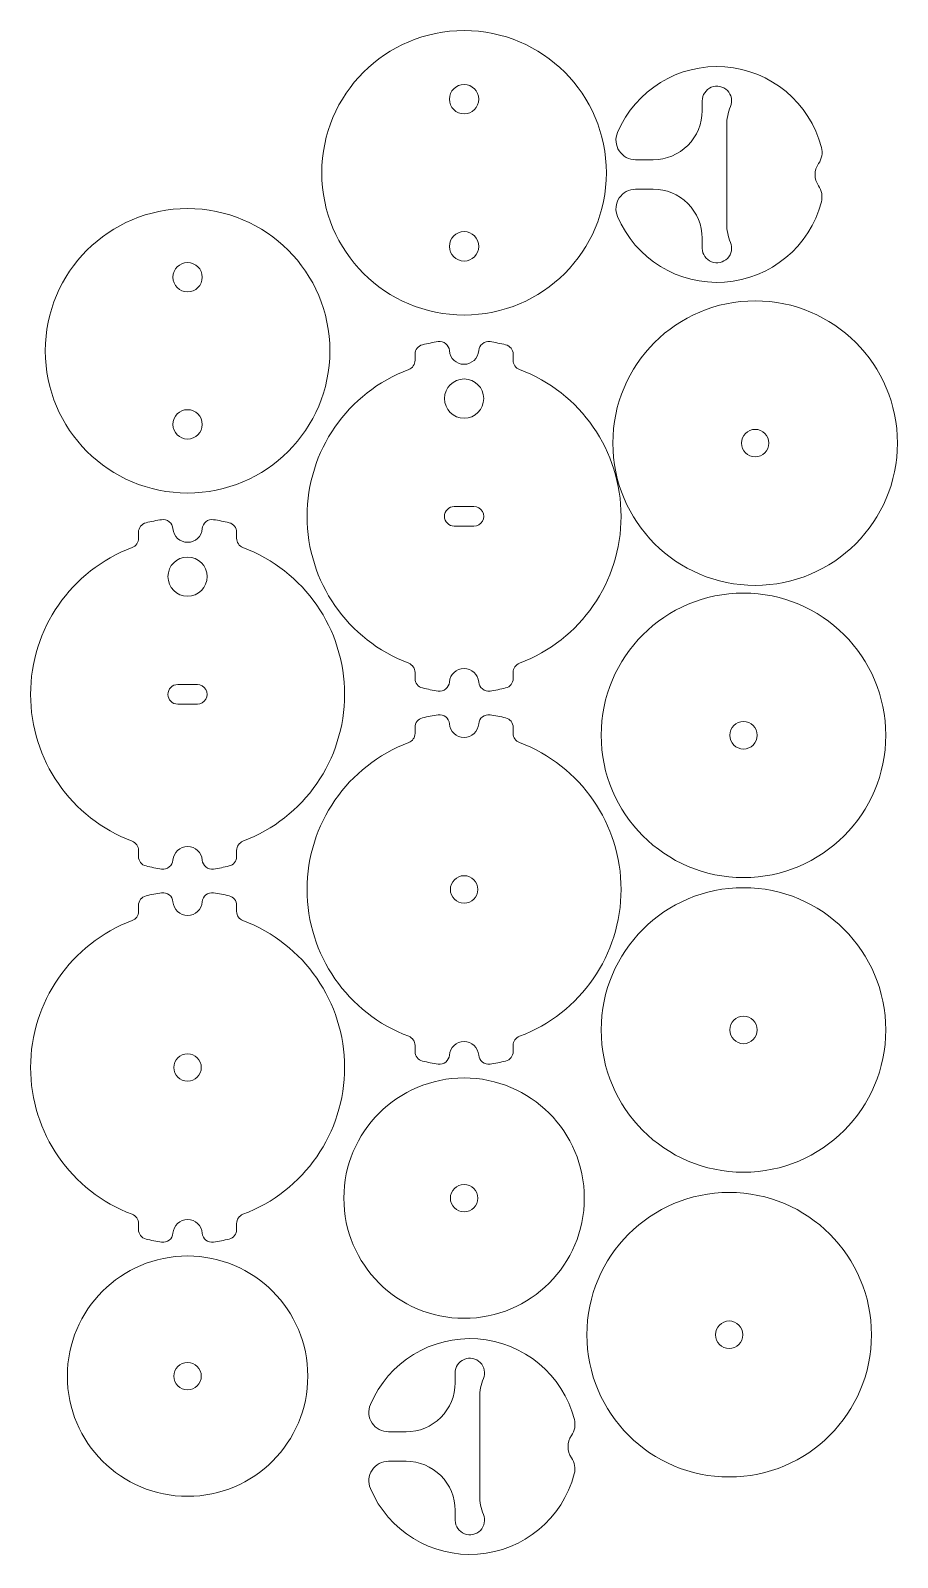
# Model space of a CAD drawing. Header units: millimetres. Extents: x -386 to 231, y -1182 to 269.
# Drawn here: x -234.3 to -146, y -271.7 to -116.1 of the extents above; entities that cross this region are included whole.
import ezdxf

# ---------------------------------------------------------------- set-up
doc = ezdxf.new("R2010")
doc.units = ezdxf.units.MM
doc.header["$MEASUREMENT"] = 0
doc.layers.add('3MM_BATTERY_TUBE_ENDCAPS', color=7, linetype='Continuous')

msp = doc.modelspace()

# ---------------------------------------------------------------- linework, layer by layer
at = {"layer": '3MM_BATTERY_TUBE_ENDCAPS', "color": 225, "lineweight": 9}
for points, knots in [([(-204.6469, -130.586), (-204.6469, -122.5779), (-198.155, -116.086), (-190.1469, -116.086), (-190.1469, -116.086), (-182.1388, -116.086), (-175.6469, -122.5778), (-175.6469, -130.586), (-175.6469, -130.586), (-175.6469, -138.5941), (-182.1387, -145.086), (-190.1468, -145.086), (-190.1468, -145.086), (-198.1549, -145.086), (-204.6468, -138.5942), (-204.6469, -130.5861)], [0, 0, 0, 0, 0.2, 0.2, 0.2, 0.2, 0.4, 0.4, 0.4, 0.4, 0.6, 0.6, 0.6, 0.6, 1, 1, 1, 1]), ([(-163.3826, -125.7587), (-163.3826, -125.0982), (-163.2517, -124.4443), (-162.9976, -123.8347), (-162.9976, -123.8347), (-162.764, -123.2743), (-162.8912, -122.6284), (-163.3198, -122.1984), (-163.3198, -122.1984), (-163.7484, -121.7685), (-164.3939, -121.6393), (-164.955, -121.8712), (-164.955, -121.8712), (-165.516, -122.1031), (-165.882, -122.6504), (-165.882, -123.2575), (-165.882, -123.2575), (-165.882, -123.2575), (-165.882, -124.2575), (-165.882, -124.2575), (-165.882, -124.2575), (-165.882, -125.5836), (-166.4088, -126.8553), (-167.3464, -127.793), (-167.3464, -127.793), (-168.2841, -128.7307), (-169.5559, -129.2575), (-170.882, -129.2575), (-170.882, -129.2575), (-170.882, -129.2575), (-172.674, -129.2575), (-172.674, -129.2575), (-172.674, -129.2575), (-173.3444, -129.2575), (-173.9701, -128.9217), (-174.3407, -128.363), (-174.3407, -128.363), (-174.7112, -127.8044), (-174.7773, -127.0973), (-174.5166, -126.4797), (-174.5166, -126.4797), (-172.6829, -122.1356), (-168.2844, -119.4434), (-163.5817, -119.7867), (-163.5817, -119.7867), (-158.8789, -120.13), (-154.9181, -123.4324), (-153.7346, -127.9968), (-153.7346, -127.9968), (-153.5886, -128.5602), (-153.6952, -129.1592), (-154.0266, -129.6377), (-154.0266, -129.6377), (-154.4999, -130.3209), (-154.5013, -131.2256), (-154.0302, -131.9103), (-154.0302, -131.9103), (-153.7003, -132.3898), (-153.5956, -132.9892), (-153.7435, -133.5521), (-153.7435, -133.5521), (-154.9398, -138.1063), (-158.9023, -141.3941), (-163.5992, -141.7295), (-163.5992, -141.7295), (-168.296, -142.0648), (-172.6854, -139.3733), (-174.5166, -135.0353), (-174.5166, -135.0353), (-174.7773, -134.4177), (-174.7112, -133.7106), (-174.3407, -133.1519), (-174.3407, -133.1519), (-173.9702, -132.5933), (-173.3444, -132.2575), (-172.674, -132.2575), (-172.674, -132.2575), (-172.674, -132.2575), (-170.882, -132.2575), (-170.882, -132.2575), (-170.882, -132.2575), (-169.5559, -132.2575), (-168.2841, -132.7843), (-167.3464, -133.7219), (-167.3464, -133.7219), (-166.4088, -134.6596), (-165.882, -135.9314), (-165.882, -137.2574), (-165.882, -137.2574), (-165.882, -137.2574), (-165.882, -138.2956), (-165.882, -138.2956), (-165.882, -138.2956), (-165.8666, -138.8978), (-165.4925, -139.4325), (-164.9319, -139.6531), (-164.9319, -139.6531), (-164.3713, -139.8738), (-163.7332, -139.7377), (-163.3115, -139.3075), (-163.3115, -139.3075), (-162.8897, -138.8773), (-162.7662, -138.2366), (-162.998, -137.6805), (-162.998, -137.6805), (-163.2518, -137.0711), (-163.3826, -136.4175), (-163.3826, -135.7575), (-163.3826, -135.7575), (-163.3826, -135.7575), (-163.3826, -125.7587), (-163.3826, -125.7587)], [0, 0, 0, 0, 0.03448276, 0.03448276, 0.03448276, 0.03448276, 0.06896552, 0.06896552, 0.06896552, 0.06896552, 0.10344828, 0.10344828, 0.10344828, 0.10344828, 0.13793103, 0.13793103, 0.13793103, 0.13793103, 0.17241379, 0.17241379, 0.17241379, 0.17241379, 0.20689655, 0.20689655, 0.20689655, 0.20689655, 0.24137931, 0.24137931, 0.24137931, 0.24137931, 0.27586207, 0.27586207, 0.27586207, 0.27586207, 0.31034483, 0.31034483, 0.31034483, 0.31034483, 0.34482759, 0.34482759, 0.34482759, 0.34482759, 0.37931034, 0.37931034, 0.37931034, 0.37931034, 0.4137931, 0.4137931, 0.4137931, 0.4137931, 0.44827586, 0.44827586, 0.44827586, 0.44827586, 0.48275862, 0.48275862, 0.48275862, 0.48275862, 0.51724138, 0.51724138, 0.51724138, 0.51724138, 0.55172414, 0.55172414, 0.55172414, 0.55172414, 0.5862069, 0.5862069, 0.5862069, 0.5862069, 0.62068966, 0.62068966, 0.62068966, 0.62068966, 0.65517241, 0.65517241, 0.65517241, 0.65517241, 0.68965517, 0.68965517, 0.68965517, 0.68965517, 0.72413793, 0.72413793, 0.72413793, 0.72413793, 0.75862069, 0.75862069, 0.75862069, 0.75862069, 0.79310345, 0.79310345, 0.79310345, 0.79310345, 0.82758621, 0.82758621, 0.82758621, 0.82758621, 0.86206897, 0.86206897, 0.86206897, 0.86206897, 0.89655172, 0.89655172, 0.89655172, 0.89655172, 0.93103448, 0.93103448, 0.93103448, 0.93103448, 1, 1, 1, 1]), ([(-191.6469, -123.086), (-191.6469, -122.2576), (-190.9753, -121.586), (-190.1469, -121.586), (-190.1469, -121.586), (-189.3185, -121.586), (-188.6469, -122.2576), (-188.6469, -123.086), (-188.6469, -123.086), (-188.6469, -123.9144), (-189.3184, -124.586), (-190.1469, -124.586), (-190.1469, -124.586), (-190.9753, -124.586), (-191.6469, -123.9144), (-191.6469, -123.086)], [0, 0, 0, 0, 0.2, 0.2, 0.2, 0.2, 0.4, 0.4, 0.4, 0.4, 0.6, 0.6, 0.6, 0.6, 1, 1, 1, 1]), ([(-232.8233, -148.7314), (-232.8233, -140.7233), (-226.3314, -134.2314), (-218.3233, -134.2314), (-218.3233, -134.2314), (-210.3152, -134.2314), (-203.8233, -140.7232), (-203.8233, -148.7314), (-203.8233, -148.7314), (-203.8233, -156.7395), (-210.3151, -163.2314), (-218.3232, -163.2314), (-218.3232, -163.2314), (-226.3313, -163.2314), (-232.8232, -156.7396), (-232.8233, -148.7315)], [0, 0, 0, 0, 0.2, 0.2, 0.2, 0.2, 0.4, 0.4, 0.4, 0.4, 0.6, 0.6, 0.6, 0.6, 1, 1, 1, 1]), ([(-191.6469, -138.086), (-191.6469, -137.2576), (-190.9753, -136.586), (-190.1469, -136.586), (-190.1469, -136.586), (-189.3185, -136.586), (-188.6469, -137.2576), (-188.6469, -138.086), (-188.6469, -138.086), (-188.6469, -138.9144), (-189.3184, -139.586), (-190.1469, -139.586), (-190.1469, -139.586), (-190.9753, -139.586), (-191.6469, -138.9144), (-191.6469, -138.086)], [0, 0, 0, 0, 0.2, 0.2, 0.2, 0.2, 0.4, 0.4, 0.4, 0.4, 0.6, 0.6, 0.6, 0.6, 1, 1, 1, 1]), ([(-219.8233, -141.2314), (-219.8233, -140.403), (-219.1517, -139.7314), (-218.3233, -139.7314), (-218.3233, -139.7314), (-217.4949, -139.7314), (-216.8233, -140.403), (-216.8233, -141.2314), (-216.8233, -141.2314), (-216.8233, -142.0598), (-217.4948, -142.7314), (-218.3233, -142.7314), (-218.3233, -142.7314), (-219.1517, -142.7314), (-219.8233, -142.0598), (-219.8233, -141.2314)], [0, 0, 0, 0, 0.2, 0.2, 0.2, 0.2, 0.4, 0.4, 0.4, 0.4, 0.6, 0.6, 0.6, 0.6, 1, 1, 1, 1]), ([(-174.9895, -158.1377), (-174.9895, -150.1296), (-168.4976, -143.6377), (-160.4895, -143.6377), (-160.4895, -143.6377), (-152.4815, -143.6377), (-145.9896, -150.1295), (-145.9896, -158.1376), (-145.9896, -158.1376), (-145.9896, -166.1458), (-152.4814, -172.6376), (-160.4894, -172.6377), (-160.4894, -172.6377), (-168.4975, -172.6377), (-174.9894, -166.1459), (-174.9895, -158.1378)], [0, 0, 0, 0, 0.2, 0.2, 0.2, 0.2, 0.4, 0.4, 0.4, 0.4, 0.6, 0.6, 0.6, 0.6, 1, 1, 1, 1]), ([(-195.794, -150.6347), (-202.0237, -152.9847), (-206.1469, -158.9469), (-206.1469, -165.6051), (-206.1469, -165.6051), (-206.1469, -172.2632), (-202.0236, -178.2254), (-195.794, -180.5754), (-195.794, -180.5754), (-195.4046, -180.7222), (-195.1469, -181.0949), (-195.1469, -181.511), (-195.1469, -181.511), (-195.1469, -181.511), (-195.1469, -182.1277), (-195.1469, -182.1277), (-195.1469, -182.1277), (-195.1469, -182.5894), (-194.8309, -182.991), (-194.3822, -183.0997), (-194.3822, -183.0997), (-193.8554, -183.2272), (-193.323, -183.3309), (-192.7868, -183.4104), (-192.7868, -183.4104), (-192.5118, -183.4512), (-192.2323, -183.3756), (-192.0153, -183.2019), (-192.0153, -183.2019), (-191.7982, -183.0282), (-191.6633, -182.772), (-191.6429, -182.4947), (-191.6429, -182.4947), (-191.5851, -181.7112), (-190.9326, -181.105), (-190.1469, -181.105), (-190.1469, -181.105), (-189.3613, -181.105), (-188.7088, -181.7112), (-188.651, -182.4947), (-188.651, -182.4947), (-188.6305, -182.772), (-188.4956, -183.0282), (-188.2786, -183.2019), (-188.2786, -183.2019), (-188.0616, -183.3756), (-187.782, -183.4512), (-187.507, -183.4104), (-187.507, -183.4104), (-186.9708, -183.3309), (-186.4385, -183.2272), (-185.9116, -183.0997), (-185.9116, -183.0997), (-185.4629, -182.991), (-185.1469, -182.5894), (-185.1469, -182.1277), (-185.1469, -182.1277), (-185.1469, -182.1277), (-185.1469, -181.511), (-185.1469, -181.511), (-185.1469, -181.511), (-185.1469, -181.0949), (-184.8892, -180.7222), (-184.4999, -180.5754), (-184.4999, -180.5754), (-178.2702, -178.2254), (-174.1469, -172.2632), (-174.1469, -165.605), (-174.1469, -165.605), (-174.1469, -158.9469), (-178.2702, -152.9846), (-184.4999, -150.6347), (-184.4999, -150.6347), (-184.8892, -150.4878), (-185.1469, -150.1152), (-185.1469, -149.6991), (-185.1469, -149.6991), (-185.1469, -149.6991), (-185.1469, -149.0823), (-185.1469, -149.0823), (-185.1469, -149.0823), (-185.1469, -148.6207), (-185.4629, -148.219), (-185.9116, -148.1104), (-185.9116, -148.1104), (-186.4385, -147.9828), (-186.9708, -147.8792), (-187.507, -147.7997), (-187.507, -147.7997), (-187.782, -147.7589), (-188.0616, -147.8344), (-188.2786, -148.0081), (-188.2786, -148.0081), (-188.4956, -148.1819), (-188.6305, -148.4381), (-188.651, -148.7153), (-188.651, -148.7153), (-188.7088, -149.4988), (-189.3613, -150.105), (-190.1469, -150.105), (-190.1469, -150.105), (-190.9326, -150.105), (-191.5851, -149.4988), (-191.6429, -148.7153), (-191.6429, -148.7153), (-191.6633, -148.4381), (-191.7982, -148.1819), (-192.0153, -148.0081), (-192.0153, -148.0081), (-192.2323, -147.8344), (-192.5118, -147.7589), (-192.7868, -147.7997), (-192.7868, -147.7997), (-193.323, -147.8792), (-193.8554, -147.9828), (-194.3822, -148.1104), (-194.3822, -148.1104), (-194.8309, -148.219), (-195.1469, -148.6207), (-195.1469, -149.0823), (-195.1469, -149.0823), (-195.1469, -149.0823), (-195.1469, -149.699), (-195.1469, -149.699), (-195.1469, -149.699), (-195.1469, -150.1152), (-195.4046, -150.4878), (-195.794, -150.6347)], [0, 0, 0, 0, 0.03030303, 0.03030303, 0.03030303, 0.03030303, 0.06060606, 0.06060606, 0.06060606, 0.06060606, 0.09090909, 0.09090909, 0.09090909, 0.09090909, 0.12121212, 0.12121212, 0.12121212, 0.12121212, 0.15151515, 0.15151515, 0.15151515, 0.15151515, 0.18181818, 0.18181818, 0.18181818, 0.18181818, 0.21212121, 0.21212121, 0.21212121, 0.21212121, 0.24242424, 0.24242424, 0.24242424, 0.24242424, 0.27272727, 0.27272727, 0.27272727, 0.27272727, 0.3030303, 0.3030303, 0.3030303, 0.3030303, 0.33333333, 0.33333333, 0.33333333, 0.33333333, 0.36363636, 0.36363636, 0.36363636, 0.36363636, 0.39393939, 0.39393939, 0.39393939, 0.39393939, 0.42424242, 0.42424242, 0.42424242, 0.42424242, 0.45454545, 0.45454545, 0.45454545, 0.45454545, 0.48484848, 0.48484848, 0.48484848, 0.48484848, 0.51515152, 0.51515152, 0.51515152, 0.51515152, 0.54545455, 0.54545455, 0.54545455, 0.54545455, 0.57575758, 0.57575758, 0.57575758, 0.57575758, 0.60606061, 0.60606061, 0.60606061, 0.60606061, 0.63636364, 0.63636364, 0.63636364, 0.63636364, 0.66666667, 0.66666667, 0.66666667, 0.66666667, 0.6969697, 0.6969697, 0.6969697, 0.6969697, 0.72727273, 0.72727273, 0.72727273, 0.72727273, 0.75757576, 0.75757576, 0.75757576, 0.75757576, 0.78787879, 0.78787879, 0.78787879, 0.78787879, 0.81818182, 0.81818182, 0.81818182, 0.81818182, 0.84848485, 0.84848485, 0.84848485, 0.84848485, 0.87878788, 0.87878788, 0.87878788, 0.87878788, 0.90909091, 0.90909091, 0.90909091, 0.90909091, 0.93939394, 0.93939394, 0.93939394, 0.93939394, 1, 1, 1, 1]), ([(-192.1469, -153.605), (-192.1469, -152.5005), (-191.2515, -151.605), (-190.1469, -151.605), (-190.1469, -151.605), (-189.0424, -151.605), (-188.1469, -152.5004), (-188.1469, -153.605), (-188.1469, -153.605), (-188.1469, -154.7096), (-189.0423, -155.605), (-190.1469, -155.605), (-190.1469, -155.605), (-191.2515, -155.605), (-192.1469, -154.7096), (-192.1469, -153.605)], [0, 0, 0, 0, 0.2, 0.2, 0.2, 0.2, 0.4, 0.4, 0.4, 0.4, 0.6, 0.6, 0.6, 0.6, 1, 1, 1, 1]), ([(-219.8233, -156.2314), (-219.8233, -155.403), (-219.1517, -154.7314), (-218.3233, -154.7314), (-218.3233, -154.7314), (-217.4949, -154.7314), (-216.8233, -155.403), (-216.8233, -156.2314), (-216.8233, -156.2314), (-216.8233, -157.0598), (-217.4948, -157.7314), (-218.3233, -157.7314), (-218.3233, -157.7314), (-219.1517, -157.7314), (-219.8233, -157.0598), (-219.8233, -156.2314)], [0, 0, 0, 0, 0.2, 0.2, 0.2, 0.2, 0.4, 0.4, 0.4, 0.4, 0.6, 0.6, 0.6, 0.6, 1, 1, 1, 1]), ([(-161.8895, -158.1377), (-161.8895, -157.3645), (-161.2627, -156.7377), (-160.4895, -156.7377), (-160.4895, -156.7377), (-159.7163, -156.7377), (-159.0895, -157.3645), (-159.0895, -158.1377), (-159.0895, -158.1377), (-159.0895, -158.9109), (-159.7163, -159.5377), (-160.4895, -159.5377), (-160.4895, -159.5377), (-161.2627, -159.5377), (-161.8895, -158.9109), (-161.8895, -158.1377)], [0, 0, 0, 0, 0.2, 0.2, 0.2, 0.2, 0.4, 0.4, 0.4, 0.4, 0.6, 0.6, 0.6, 0.6, 1, 1, 1, 1]), ([(-189.1469, -166.605), (-188.7897, -166.605), (-188.4595, -166.4144), (-188.2809, -166.105), (-188.2809, -166.105), (-188.1023, -165.7956), (-188.1023, -165.4144), (-188.2809, -165.105), (-188.2809, -165.105), (-188.4595, -164.7956), (-188.7897, -164.605), (-189.1469, -164.605), (-189.1469, -164.605), (-189.1469, -164.605), (-191.1469, -164.605), (-191.1469, -164.605), (-191.1469, -164.605), (-191.6992, -164.605), (-192.1469, -165.0527), (-192.1469, -165.605), (-192.1469, -165.605), (-192.1469, -166.1573), (-191.6992, -166.605), (-191.1469, -166.605), (-191.1469, -166.605), (-191.1469, -166.605), (-189.1469, -166.605), (-189.1469, -166.605)], [0, 0, 0, 0, 0.125, 0.125, 0.125, 0.125, 0.25, 0.25, 0.25, 0.25, 0.375, 0.375, 0.375, 0.375, 0.5, 0.5, 0.5, 0.5, 0.625, 0.625, 0.625, 0.625, 0.75, 0.75, 0.75, 0.75, 1, 1, 1, 1]), ([(-223.9704, -168.7801), (-230.2001, -171.1301), (-234.3233, -177.0923), (-234.3233, -183.7505), (-234.3233, -183.7505), (-234.3233, -190.4086), (-230.2, -196.3708), (-223.9704, -198.7208), (-223.9704, -198.7208), (-223.581, -198.8676), (-223.3233, -199.2403), (-223.3233, -199.6564), (-223.3233, -199.6564), (-223.3233, -199.6564), (-223.3233, -200.2731), (-223.3233, -200.2731), (-223.3233, -200.2731), (-223.3233, -200.7348), (-223.0073, -201.1364), (-222.5586, -201.2451), (-222.5586, -201.2451), (-222.0318, -201.3726), (-221.4994, -201.4763), (-220.9632, -201.5558), (-220.9632, -201.5558), (-220.6882, -201.5966), (-220.4087, -201.521), (-220.1917, -201.3473), (-220.1917, -201.3473), (-219.9746, -201.1736), (-219.8397, -200.9174), (-219.8193, -200.6401), (-219.8193, -200.6401), (-219.7615, -199.8566), (-219.109, -199.2504), (-218.3233, -199.2504), (-218.3233, -199.2504), (-217.5377, -199.2504), (-216.8852, -199.8566), (-216.8274, -200.6401), (-216.8274, -200.6401), (-216.8069, -200.9174), (-216.672, -201.1736), (-216.455, -201.3473), (-216.455, -201.3473), (-216.238, -201.521), (-215.9584, -201.5966), (-215.6834, -201.5558), (-215.6834, -201.5558), (-215.1472, -201.4763), (-214.6149, -201.3726), (-214.088, -201.2451), (-214.088, -201.2451), (-213.6393, -201.1364), (-213.3233, -200.7348), (-213.3233, -200.2731), (-213.3233, -200.2731), (-213.3233, -200.2731), (-213.3233, -199.6564), (-213.3233, -199.6564), (-213.3233, -199.6564), (-213.3233, -199.2403), (-213.0656, -198.8676), (-212.6763, -198.7208), (-212.6763, -198.7208), (-206.4466, -196.3708), (-202.3233, -190.4086), (-202.3233, -183.7504), (-202.3233, -183.7504), (-202.3233, -177.0923), (-206.4466, -171.13), (-212.6763, -168.7801), (-212.6763, -168.7801), (-213.0656, -168.6332), (-213.3233, -168.2606), (-213.3233, -167.8445), (-213.3233, -167.8445), (-213.3233, -167.8445), (-213.3233, -167.2277), (-213.3233, -167.2277), (-213.3233, -167.2277), (-213.3233, -166.7661), (-213.6393, -166.3644), (-214.088, -166.2558), (-214.088, -166.2558), (-214.6149, -166.1282), (-215.1472, -166.0246), (-215.6834, -165.9451), (-215.6834, -165.9451), (-215.9584, -165.9043), (-216.238, -165.9798), (-216.455, -166.1535), (-216.455, -166.1535), (-216.672, -166.3273), (-216.8069, -166.5835), (-216.8274, -166.8607), (-216.8274, -166.8607), (-216.8852, -167.6442), (-217.5377, -168.2504), (-218.3233, -168.2504), (-218.3233, -168.2504), (-219.109, -168.2504), (-219.7615, -167.6442), (-219.8193, -166.8607), (-219.8193, -166.8607), (-219.8397, -166.5835), (-219.9746, -166.3273), (-220.1917, -166.1535), (-220.1917, -166.1535), (-220.4087, -165.9798), (-220.6882, -165.9043), (-220.9632, -165.9451), (-220.9632, -165.9451), (-221.4994, -166.0246), (-222.0318, -166.1282), (-222.5586, -166.2558), (-222.5586, -166.2558), (-223.0073, -166.3644), (-223.3233, -166.7661), (-223.3233, -167.2277), (-223.3233, -167.2277), (-223.3233, -167.2277), (-223.3233, -167.8444), (-223.3233, -167.8444), (-223.3233, -167.8444), (-223.3233, -168.2606), (-223.581, -168.6332), (-223.9704, -168.7801)], [0, 0, 0, 0, 0.03030303, 0.03030303, 0.03030303, 0.03030303, 0.06060606, 0.06060606, 0.06060606, 0.06060606, 0.09090909, 0.09090909, 0.09090909, 0.09090909, 0.12121212, 0.12121212, 0.12121212, 0.12121212, 0.15151515, 0.15151515, 0.15151515, 0.15151515, 0.18181818, 0.18181818, 0.18181818, 0.18181818, 0.21212121, 0.21212121, 0.21212121, 0.21212121, 0.24242424, 0.24242424, 0.24242424, 0.24242424, 0.27272727, 0.27272727, 0.27272727, 0.27272727, 0.3030303, 0.3030303, 0.3030303, 0.3030303, 0.33333333, 0.33333333, 0.33333333, 0.33333333, 0.36363636, 0.36363636, 0.36363636, 0.36363636, 0.39393939, 0.39393939, 0.39393939, 0.39393939, 0.42424242, 0.42424242, 0.42424242, 0.42424242, 0.45454545, 0.45454545, 0.45454545, 0.45454545, 0.48484848, 0.48484848, 0.48484848, 0.48484848, 0.51515152, 0.51515152, 0.51515152, 0.51515152, 0.54545455, 0.54545455, 0.54545455, 0.54545455, 0.57575758, 0.57575758, 0.57575758, 0.57575758, 0.60606061, 0.60606061, 0.60606061, 0.60606061, 0.63636364, 0.63636364, 0.63636364, 0.63636364, 0.66666667, 0.66666667, 0.66666667, 0.66666667, 0.6969697, 0.6969697, 0.6969697, 0.6969697, 0.72727273, 0.72727273, 0.72727273, 0.72727273, 0.75757576, 0.75757576, 0.75757576, 0.75757576, 0.78787879, 0.78787879, 0.78787879, 0.78787879, 0.81818182, 0.81818182, 0.81818182, 0.81818182, 0.84848485, 0.84848485, 0.84848485, 0.84848485, 0.87878788, 0.87878788, 0.87878788, 0.87878788, 0.90909091, 0.90909091, 0.90909091, 0.90909091, 0.93939394, 0.93939394, 0.93939394, 0.93939394, 1, 1, 1, 1]), ([(-220.3233, -171.7504), (-220.3233, -170.6459), (-219.4279, -169.7504), (-218.3233, -169.7504), (-218.3233, -169.7504), (-217.2188, -169.7504), (-216.3233, -170.6458), (-216.3233, -171.7504), (-216.3233, -171.7504), (-216.3233, -172.855), (-217.2187, -173.7504), (-218.3233, -173.7504), (-218.3233, -173.7504), (-219.4279, -173.7504), (-220.3233, -172.855), (-220.3233, -171.7504)], [0, 0, 0, 0, 0.2, 0.2, 0.2, 0.2, 0.4, 0.4, 0.4, 0.4, 0.6, 0.6, 0.6, 0.6, 1, 1, 1, 1]), ([(-176.1784, -187.9247), (-176.1784, -179.9166), (-169.6865, -173.4247), (-161.6784, -173.4247), (-161.6784, -173.4247), (-153.6704, -173.4247), (-147.1785, -179.9165), (-147.1785, -187.9246), (-147.1785, -187.9246), (-147.1785, -195.9328), (-153.6703, -202.4246), (-161.6783, -202.4247), (-161.6783, -202.4247), (-169.6864, -202.4247), (-176.1783, -195.9329), (-176.1784, -187.9248)], [0, 0, 0, 0, 0.2, 0.2, 0.2, 0.2, 0.4, 0.4, 0.4, 0.4, 0.6, 0.6, 0.6, 0.6, 1, 1, 1, 1]), ([(-217.3233, -184.7504), (-216.9661, -184.7504), (-216.6359, -184.5598), (-216.4573, -184.2504), (-216.4573, -184.2504), (-216.2787, -183.941), (-216.2787, -183.5598), (-216.4573, -183.2504), (-216.4573, -183.2504), (-216.6359, -182.941), (-216.9661, -182.7504), (-217.3233, -182.7504), (-217.3233, -182.7504), (-217.3233, -182.7504), (-219.3233, -182.7504), (-219.3233, -182.7504), (-219.3233, -182.7504), (-219.8756, -182.7504), (-220.3233, -183.1981), (-220.3233, -183.7504), (-220.3233, -183.7504), (-220.3233, -184.3027), (-219.8756, -184.7504), (-219.3233, -184.7504), (-219.3233, -184.7504), (-219.3233, -184.7504), (-217.3233, -184.7504), (-217.3233, -184.7504)], [0, 0, 0, 0, 0.125, 0.125, 0.125, 0.125, 0.25, 0.25, 0.25, 0.25, 0.375, 0.375, 0.375, 0.375, 0.5, 0.5, 0.5, 0.5, 0.625, 0.625, 0.625, 0.625, 0.75, 0.75, 0.75, 0.75, 1, 1, 1, 1]), ([(-195.7938, -188.6663), (-202.0236, -191.0163), (-206.1468, -196.9785), (-206.1468, -203.6366), (-206.1468, -203.6366), (-206.1468, -210.2948), (-202.0235, -216.257), (-195.7938, -218.6069), (-195.7938, -218.6069), (-195.4045, -218.7538), (-195.1468, -219.1264), (-195.1468, -219.5426), (-195.1468, -219.5426), (-195.1468, -219.5426), (-195.1468, -220.1593), (-195.1468, -220.1593), (-195.1468, -220.1593), (-195.1468, -220.621), (-194.8308, -221.0226), (-194.3821, -221.1312), (-194.3821, -221.1312), (-193.8552, -221.2588), (-193.3229, -221.3625), (-192.7867, -221.442), (-192.7867, -221.442), (-192.5117, -221.4827), (-192.2321, -221.4072), (-192.0151, -221.2335), (-192.0151, -221.2335), (-191.7981, -221.0598), (-191.6632, -220.8035), (-191.6427, -220.5263), (-191.6427, -220.5263), (-191.585, -219.7428), (-190.9324, -219.1366), (-190.1468, -219.1366), (-190.1468, -219.1366), (-189.3611, -219.1366), (-188.7086, -219.7428), (-188.6508, -220.5263), (-188.6508, -220.5263), (-188.6304, -220.8035), (-188.4955, -221.0598), (-188.2785, -221.2335), (-188.2785, -221.2335), (-188.0614, -221.4072), (-187.7819, -221.4827), (-187.5069, -221.442), (-187.5069, -221.442), (-186.9708, -221.3625), (-186.4384, -221.2588), (-185.9116, -221.1312), (-185.9116, -221.1312), (-185.4629, -221.0226), (-185.1469, -220.621), (-185.1469, -220.1593), (-185.1469, -220.1593), (-185.1469, -220.1593), (-185.1469, -219.5426), (-185.1469, -219.5426), (-185.1469, -219.5426), (-185.1469, -219.1264), (-184.8892, -218.7538), (-184.4998, -218.6069), (-184.4998, -218.6069), (-178.2702, -216.257), (-174.1469, -210.2947), (-174.1469, -203.6366), (-174.1469, -203.6366), (-174.1469, -196.9785), (-178.2702, -191.0162), (-184.4998, -188.6663), (-184.4998, -188.6663), (-184.8892, -188.5194), (-185.1469, -188.1468), (-185.1469, -187.7306), (-185.1469, -187.7306), (-185.1469, -187.7306), (-185.1469, -187.1139), (-185.1469, -187.1139), (-185.1469, -187.1139), (-185.1469, -186.6522), (-185.4629, -186.2506), (-185.9116, -186.142), (-185.9116, -186.142), (-186.4384, -186.0144), (-186.9708, -185.9107), (-187.5069, -185.8312), (-187.5069, -185.8312), (-187.7819, -185.7905), (-188.0614, -185.866), (-188.2785, -186.0397), (-188.2785, -186.0397), (-188.4955, -186.2134), (-188.6304, -186.4697), (-188.6508, -186.7469), (-188.6508, -186.7469), (-188.7086, -187.5304), (-189.3611, -188.1366), (-190.1468, -188.1366), (-190.1468, -188.1366), (-190.9324, -188.1366), (-191.585, -187.5304), (-191.6427, -186.7469), (-191.6427, -186.7469), (-191.6632, -186.4697), (-191.7981, -186.2134), (-192.0151, -186.0397), (-192.0151, -186.0397), (-192.2321, -185.866), (-192.5117, -185.7905), (-192.7867, -185.8312), (-192.7867, -185.8312), (-193.3229, -185.9107), (-193.8552, -186.0144), (-194.3821, -186.142), (-194.3821, -186.142), (-194.8308, -186.2506), (-195.1468, -186.6522), (-195.1468, -187.1139), (-195.1468, -187.1139), (-195.1468, -187.1139), (-195.1468, -187.7306), (-195.1468, -187.7306), (-195.1468, -187.7306), (-195.1468, -188.1468), (-195.4045, -188.5194), (-195.7938, -188.6663)], [0, 0, 0, 0, 0.03030303, 0.03030303, 0.03030303, 0.03030303, 0.06060606, 0.06060606, 0.06060606, 0.06060606, 0.09090909, 0.09090909, 0.09090909, 0.09090909, 0.12121212, 0.12121212, 0.12121212, 0.12121212, 0.15151515, 0.15151515, 0.15151515, 0.15151515, 0.18181818, 0.18181818, 0.18181818, 0.18181818, 0.21212121, 0.21212121, 0.21212121, 0.21212121, 0.24242424, 0.24242424, 0.24242424, 0.24242424, 0.27272727, 0.27272727, 0.27272727, 0.27272727, 0.3030303, 0.3030303, 0.3030303, 0.3030303, 0.33333333, 0.33333333, 0.33333333, 0.33333333, 0.36363636, 0.36363636, 0.36363636, 0.36363636, 0.39393939, 0.39393939, 0.39393939, 0.39393939, 0.42424242, 0.42424242, 0.42424242, 0.42424242, 0.45454545, 0.45454545, 0.45454545, 0.45454545, 0.48484848, 0.48484848, 0.48484848, 0.48484848, 0.51515152, 0.51515152, 0.51515152, 0.51515152, 0.54545455, 0.54545455, 0.54545455, 0.54545455, 0.57575758, 0.57575758, 0.57575758, 0.57575758, 0.60606061, 0.60606061, 0.60606061, 0.60606061, 0.63636364, 0.63636364, 0.63636364, 0.63636364, 0.66666667, 0.66666667, 0.66666667, 0.66666667, 0.6969697, 0.6969697, 0.6969697, 0.6969697, 0.72727273, 0.72727273, 0.72727273, 0.72727273, 0.75757576, 0.75757576, 0.75757576, 0.75757576, 0.78787879, 0.78787879, 0.78787879, 0.78787879, 0.81818182, 0.81818182, 0.81818182, 0.81818182, 0.84848485, 0.84848485, 0.84848485, 0.84848485, 0.87878788, 0.87878788, 0.87878788, 0.87878788, 0.90909091, 0.90909091, 0.90909091, 0.90909091, 0.93939394, 0.93939394, 0.93939394, 0.93939394, 1, 1, 1, 1]), ([(-163.0784, -187.9247), (-163.0784, -187.1515), (-162.4516, -186.5247), (-161.6784, -186.5247), (-161.6784, -186.5247), (-160.9052, -186.5247), (-160.2784, -187.1515), (-160.2784, -187.9247), (-160.2784, -187.9247), (-160.2784, -188.6979), (-160.9052, -189.3247), (-161.6784, -189.3247), (-161.6784, -189.3247), (-162.4516, -189.3247), (-163.0784, -188.6979), (-163.0784, -187.9247)], [0, 0, 0, 0, 0.2, 0.2, 0.2, 0.2, 0.4, 0.4, 0.4, 0.4, 0.6, 0.6, 0.6, 0.6, 1, 1, 1, 1]), ([(-191.5468, -203.6366), (-191.5468, -202.8634), (-190.92, -202.2366), (-190.1468, -202.2366), (-190.1468, -202.2366), (-189.3736, -202.2366), (-188.7468, -202.8634), (-188.7468, -203.6366), (-188.7468, -203.6366), (-188.7468, -204.4098), (-189.3736, -205.0366), (-190.1468, -205.0366), (-190.1468, -205.0366), (-190.92, -205.0366), (-191.5468, -204.4098), (-191.5468, -203.6366)], [0, 0, 0, 0, 0.2, 0.2, 0.2, 0.2, 0.4, 0.4, 0.4, 0.4, 0.6, 0.6, 0.6, 0.6, 1, 1, 1, 1]), ([(-176.1784, -217.9568), (-176.1784, -209.9487), (-169.6865, -203.4568), (-161.6784, -203.4568), (-161.6784, -203.4568), (-153.6704, -203.4568), (-147.1785, -209.9486), (-147.1785, -217.9567), (-147.1785, -217.9567), (-147.1785, -225.9649), (-153.6703, -232.4567), (-161.6783, -232.4568), (-161.6783, -232.4568), (-169.6864, -232.4568), (-176.1783, -225.965), (-176.1784, -217.9569)], [0, 0, 0, 0, 0.2, 0.2, 0.2, 0.2, 0.4, 0.4, 0.4, 0.4, 0.6, 0.6, 0.6, 0.6, 1, 1, 1, 1]), ([(-223.9702, -206.8117), (-230.2, -209.1617), (-234.3232, -215.1239), (-234.3232, -221.782), (-234.3232, -221.782), (-234.3232, -228.4403), (-230.1999, -234.4024), (-223.9702, -236.7523), (-223.9702, -236.7523), (-223.5809, -236.8993), (-223.3232, -237.2718), (-223.3232, -237.688), (-223.3232, -237.688), (-223.3232, -237.688), (-223.3232, -238.3047), (-223.3232, -238.3047), (-223.3232, -238.3047), (-223.3232, -238.7664), (-223.0072, -239.1681), (-222.5585, -239.2766), (-222.5585, -239.2766), (-222.0316, -239.4042), (-221.4993, -239.508), (-220.9631, -239.5874), (-220.9631, -239.5874), (-220.6881, -239.6281), (-220.4085, -239.5526), (-220.1915, -239.3789), (-220.1915, -239.3789), (-219.9745, -239.2052), (-219.8396, -238.9489), (-219.8191, -238.6717), (-219.8191, -238.6717), (-219.7614, -237.8882), (-219.1088, -237.282), (-218.3232, -237.282), (-218.3232, -237.282), (-217.5375, -237.282), (-216.885, -237.8882), (-216.8272, -238.6717), (-216.8272, -238.6717), (-216.8068, -238.9489), (-216.6719, -239.2052), (-216.4549, -239.3789), (-216.4549, -239.3789), (-216.2378, -239.5526), (-215.9583, -239.6281), (-215.6833, -239.5874), (-215.6833, -239.5874), (-215.1472, -239.508), (-214.6148, -239.4042), (-214.088, -239.2766), (-214.088, -239.2766), (-213.6393, -239.1681), (-213.3233, -238.7664), (-213.3233, -238.3047), (-213.3233, -238.3047), (-213.3233, -238.3047), (-213.3233, -237.688), (-213.3233, -237.688), (-213.3233, -237.688), (-213.3233, -237.2718), (-213.0656, -236.8993), (-212.6762, -236.7523), (-212.6762, -236.7523), (-206.4466, -234.4024), (-202.3233, -228.4401), (-202.3233, -221.782), (-202.3233, -221.782), (-202.3233, -215.1239), (-206.4466, -209.1616), (-212.6762, -206.8117), (-212.6762, -206.8117), (-213.0656, -206.6648), (-213.3233, -206.2922), (-213.3233, -205.876), (-213.3233, -205.876), (-213.3233, -205.876), (-213.3233, -205.2593), (-213.3233, -205.2593), (-213.3233, -205.2593), (-213.3233, -204.7976), (-213.6393, -204.396), (-214.088, -204.2874), (-214.088, -204.2874), (-214.6148, -204.1598), (-215.1472, -204.0561), (-215.6833, -203.9766), (-215.6833, -203.9766), (-215.9583, -203.9359), (-216.2378, -204.0114), (-216.4549, -204.1851), (-216.4549, -204.1851), (-216.6719, -204.3588), (-216.8068, -204.6151), (-216.8272, -204.8923), (-216.8272, -204.8923), (-216.885, -205.6758), (-217.5375, -206.282), (-218.3232, -206.282), (-218.3232, -206.282), (-219.1088, -206.282), (-219.7614, -205.6758), (-219.8191, -204.8923), (-219.8191, -204.8923), (-219.8396, -204.6151), (-219.9745, -204.3588), (-220.1915, -204.1851), (-220.1915, -204.1851), (-220.4085, -204.0114), (-220.6881, -203.9359), (-220.9631, -203.9766), (-220.9631, -203.9766), (-221.4993, -204.0561), (-222.0316, -204.1598), (-222.5585, -204.2874), (-222.5585, -204.2874), (-223.0072, -204.396), (-223.3232, -204.7976), (-223.3232, -205.2593), (-223.3232, -205.2593), (-223.3232, -205.2593), (-223.3232, -205.876), (-223.3232, -205.876), (-223.3232, -205.876), (-223.3232, -206.2922), (-223.5809, -206.6648), (-223.9702, -206.8117)], [0, 0, 0, 0, 0.03030303, 0.03030303, 0.03030303, 0.03030303, 0.06060606, 0.06060606, 0.06060606, 0.06060606, 0.09090909, 0.09090909, 0.09090909, 0.09090909, 0.12121212, 0.12121212, 0.12121212, 0.12121212, 0.15151515, 0.15151515, 0.15151515, 0.15151515, 0.18181818, 0.18181818, 0.18181818, 0.18181818, 0.21212121, 0.21212121, 0.21212121, 0.21212121, 0.24242424, 0.24242424, 0.24242424, 0.24242424, 0.27272727, 0.27272727, 0.27272727, 0.27272727, 0.3030303, 0.3030303, 0.3030303, 0.3030303, 0.33333333, 0.33333333, 0.33333333, 0.33333333, 0.36363636, 0.36363636, 0.36363636, 0.36363636, 0.39393939, 0.39393939, 0.39393939, 0.39393939, 0.42424242, 0.42424242, 0.42424242, 0.42424242, 0.45454545, 0.45454545, 0.45454545, 0.45454545, 0.48484848, 0.48484848, 0.48484848, 0.48484848, 0.51515152, 0.51515152, 0.51515152, 0.51515152, 0.54545455, 0.54545455, 0.54545455, 0.54545455, 0.57575758, 0.57575758, 0.57575758, 0.57575758, 0.60606061, 0.60606061, 0.60606061, 0.60606061, 0.63636364, 0.63636364, 0.63636364, 0.63636364, 0.66666667, 0.66666667, 0.66666667, 0.66666667, 0.6969697, 0.6969697, 0.6969697, 0.6969697, 0.72727273, 0.72727273, 0.72727273, 0.72727273, 0.75757576, 0.75757576, 0.75757576, 0.75757576, 0.78787879, 0.78787879, 0.78787879, 0.78787879, 0.81818182, 0.81818182, 0.81818182, 0.81818182, 0.84848485, 0.84848485, 0.84848485, 0.84848485, 0.87878788, 0.87878788, 0.87878788, 0.87878788, 0.90909091, 0.90909091, 0.90909091, 0.90909091, 0.93939394, 0.93939394, 0.93939394, 0.93939394, 1, 1, 1, 1]), ([(-163.0784, -217.9568), (-163.0784, -217.1836), (-162.4516, -216.5568), (-161.6784, -216.5568), (-161.6784, -216.5568), (-160.9052, -216.5568), (-160.2784, -217.1836), (-160.2784, -217.9568), (-160.2784, -217.9568), (-160.2784, -218.73), (-160.9052, -219.3568), (-161.6784, -219.3568), (-161.6784, -219.3568), (-162.4516, -219.3568), (-163.0784, -218.73), (-163.0784, -217.9568)], [0, 0, 0, 0, 0.2, 0.2, 0.2, 0.2, 0.4, 0.4, 0.4, 0.4, 0.6, 0.6, 0.6, 0.6, 1, 1, 1, 1]), ([(-219.7232, -221.782), (-219.7232, -221.0088), (-219.0964, -220.382), (-218.3232, -220.382), (-218.3232, -220.382), (-217.55, -220.382), (-216.9232, -221.0088), (-216.9232, -221.782), (-216.9232, -221.782), (-216.9232, -222.5552), (-217.55, -223.182), (-218.3232, -223.182), (-218.3232, -223.182), (-219.0964, -223.182), (-219.7232, -222.5552), (-219.7232, -221.782)], [0, 0, 0, 0, 0.2, 0.2, 0.2, 0.2, 0.4, 0.4, 0.4, 0.4, 0.6, 0.6, 0.6, 0.6, 1, 1, 1, 1]), ([(-202.3968, -235.1004), (-202.3968, -228.335), (-196.9123, -222.8504), (-190.1468, -222.8504), (-190.1468, -222.8504), (-183.3814, -222.8504), (-177.8969, -228.3348), (-177.8969, -235.1004), (-177.8969, -235.1004), (-177.8969, -241.8658), (-183.3814, -247.3502), (-190.1468, -247.3502), (-190.1468, -247.3502), (-196.9122, -247.3504), (-202.3968, -241.8658), (-202.3968, -235.1004)], [0, 0, 0, 0, 0.2, 0.2, 0.2, 0.2, 0.4, 0.4, 0.4, 0.4, 0.6, 0.6, 0.6, 0.6, 1, 1, 1, 1]), ([(-191.5468, -235.1004), (-191.5468, -234.3271), (-190.92, -233.7003), (-190.1468, -233.7003), (-190.1468, -233.7003), (-189.3736, -233.7003), (-188.7468, -234.3271), (-188.7468, -235.1004), (-188.7468, -235.1004), (-188.7468, -235.8735), (-189.3736, -236.5003), (-190.1468, -236.5003), (-190.1468, -236.5003), (-190.92, -236.5003), (-191.5468, -235.8735), (-191.5468, -235.1004)], [0, 0, 0, 0, 0.2, 0.2, 0.2, 0.2, 0.4, 0.4, 0.4, 0.4, 0.6, 0.6, 0.6, 0.6, 1, 1, 1, 1]), ([(-177.6353, -249.0239), (-177.6353, -241.0158), (-171.1434, -234.5239), (-163.1353, -234.5239), (-163.1353, -234.5239), (-155.1273, -234.5239), (-148.6354, -241.0157), (-148.6354, -249.0238), (-148.6354, -249.0238), (-148.6354, -257.032), (-155.1272, -263.5238), (-163.1352, -263.5239), (-163.1352, -263.5239), (-171.1433, -263.5239), (-177.6352, -257.0321), (-177.6353, -249.024)], [0, 0, 0, 0, 0.2, 0.2, 0.2, 0.2, 0.4, 0.4, 0.4, 0.4, 0.6, 0.6, 0.6, 0.6, 1, 1, 1, 1]), ([(-230.5732, -253.2457), (-230.5732, -246.4803), (-225.0887, -240.9958), (-218.3232, -240.9957), (-218.3232, -240.9957), (-211.5578, -240.9957), (-206.0733, -246.4802), (-206.0733, -253.2457), (-206.0733, -253.2457), (-206.0733, -260.0111), (-211.5578, -265.4956), (-218.3232, -265.4956), (-218.3232, -265.4956), (-225.0886, -265.4957), (-230.5732, -260.0112), (-230.5732, -253.2458)], [0, 0, 0, 0, 0.2, 0.2, 0.2, 0.2, 0.4, 0.4, 0.4, 0.4, 0.6, 0.6, 0.6, 0.6, 1, 1, 1, 1]), ([(-164.5353, -249.0239), (-164.5353, -248.2507), (-163.9085, -247.6239), (-163.1353, -247.6239), (-163.1353, -247.6239), (-162.3621, -247.6239), (-161.7353, -248.2507), (-161.7353, -249.0239), (-161.7353, -249.0239), (-161.7353, -249.7971), (-162.3621, -250.4239), (-163.1353, -250.4239), (-163.1353, -250.4239), (-163.9085, -250.4239), (-164.5353, -249.7971), (-164.5353, -249.0239)], [0, 0, 0, 0, 0.2, 0.2, 0.2, 0.2, 0.4, 0.4, 0.4, 0.4, 0.6, 0.6, 0.6, 0.6, 1, 1, 1, 1]), ([(-188.5593, -255.422), (-188.5593, -254.7615), (-188.4284, -254.1076), (-188.1743, -253.498), (-188.1743, -253.498), (-187.9407, -252.9376), (-188.0679, -252.2917), (-188.4965, -251.8617), (-188.4965, -251.8617), (-188.9251, -251.4318), (-189.5706, -251.3026), (-190.1317, -251.5345), (-190.1317, -251.5345), (-190.6927, -251.7664), (-191.0587, -252.3137), (-191.0587, -252.9208), (-191.0587, -252.9208), (-191.0587, -252.9208), (-191.0587, -253.9208), (-191.0587, -253.9208), (-191.0587, -253.9208), (-191.0587, -255.2469), (-191.5855, -256.5186), (-192.5231, -257.4563), (-192.5231, -257.4563), (-193.4608, -258.3941), (-194.7326, -258.9208), (-196.0587, -258.9208), (-196.0587, -258.9208), (-196.0587, -258.9208), (-197.8507, -258.9208), (-197.8507, -258.9208), (-197.8507, -258.9208), (-198.5211, -258.9208), (-199.1468, -258.585), (-199.5174, -258.0263), (-199.5174, -258.0263), (-199.8879, -257.4677), (-199.954, -256.7606), (-199.6933, -256.143), (-199.6933, -256.143), (-197.8596, -251.7989), (-193.4611, -249.1067), (-188.7584, -249.45), (-188.7584, -249.45), (-184.0556, -249.7933), (-180.0948, -253.0957), (-178.9113, -257.6601), (-178.9113, -257.6601), (-178.7653, -258.2235), (-178.8719, -258.8225), (-179.2033, -259.301), (-179.2033, -259.301), (-179.6766, -259.9842), (-179.678, -260.8889), (-179.2069, -261.5736), (-179.2069, -261.5736), (-178.877, -262.0531), (-178.7723, -262.6525), (-178.9202, -263.2154), (-178.9202, -263.2154), (-180.1165, -267.7696), (-184.079, -271.0574), (-188.7759, -271.3928), (-188.7759, -271.3928), (-193.4727, -271.7281), (-197.8621, -269.0366), (-199.6933, -264.6986), (-199.6933, -264.6986), (-199.954, -264.081), (-199.8879, -263.3739), (-199.5174, -262.8153), (-199.5174, -262.8153), (-199.1469, -262.2566), (-198.5211, -261.9208), (-197.8507, -261.9208), (-197.8507, -261.9208), (-197.8507, -261.9208), (-196.0587, -261.9208), (-196.0587, -261.9208), (-196.0587, -261.9208), (-194.7326, -261.9208), (-193.4608, -262.4476), (-192.5231, -263.3852), (-192.5231, -263.3852), (-191.5855, -264.323), (-191.0587, -265.5947), (-191.0587, -266.9207), (-191.0587, -266.9207), (-191.0587, -266.9207), (-191.0587, -267.9589), (-191.0587, -267.9589), (-191.0587, -267.9589), (-191.0433, -268.5611), (-190.6692, -269.0958), (-190.1086, -269.3164), (-190.1086, -269.3164), (-189.548, -269.5371), (-188.9099, -269.401), (-188.4882, -268.9708), (-188.4882, -268.9708), (-188.0664, -268.5406), (-187.9429, -267.8999), (-188.1747, -267.3438), (-188.1747, -267.3438), (-188.4285, -266.7344), (-188.5593, -266.0808), (-188.5593, -265.4208), (-188.5593, -265.4208), (-188.5593, -265.4208), (-188.5593, -255.422), (-188.5593, -255.422)], [0, 0, 0, 0, 0.03448276, 0.03448276, 0.03448276, 0.03448276, 0.06896552, 0.06896552, 0.06896552, 0.06896552, 0.10344828, 0.10344828, 0.10344828, 0.10344828, 0.13793103, 0.13793103, 0.13793103, 0.13793103, 0.17241379, 0.17241379, 0.17241379, 0.17241379, 0.20689655, 0.20689655, 0.20689655, 0.20689655, 0.24137931, 0.24137931, 0.24137931, 0.24137931, 0.27586207, 0.27586207, 0.27586207, 0.27586207, 0.31034483, 0.31034483, 0.31034483, 0.31034483, 0.34482759, 0.34482759, 0.34482759, 0.34482759, 0.37931034, 0.37931034, 0.37931034, 0.37931034, 0.4137931, 0.4137931, 0.4137931, 0.4137931, 0.44827586, 0.44827586, 0.44827586, 0.44827586, 0.48275862, 0.48275862, 0.48275862, 0.48275862, 0.51724138, 0.51724138, 0.51724138, 0.51724138, 0.55172414, 0.55172414, 0.55172414, 0.55172414, 0.5862069, 0.5862069, 0.5862069, 0.5862069, 0.62068966, 0.62068966, 0.62068966, 0.62068966, 0.65517241, 0.65517241, 0.65517241, 0.65517241, 0.68965517, 0.68965517, 0.68965517, 0.68965517, 0.72413793, 0.72413793, 0.72413793, 0.72413793, 0.75862069, 0.75862069, 0.75862069, 0.75862069, 0.79310345, 0.79310345, 0.79310345, 0.79310345, 0.82758621, 0.82758621, 0.82758621, 0.82758621, 0.86206897, 0.86206897, 0.86206897, 0.86206897, 0.89655172, 0.89655172, 0.89655172, 0.89655172, 0.93103448, 0.93103448, 0.93103448, 0.93103448, 1, 1, 1, 1]), ([(-219.7232, -253.2457), (-219.7232, -252.4725), (-219.0964, -251.8457), (-218.3232, -251.8457), (-218.3232, -251.8457), (-217.55, -251.8457), (-216.9232, -252.4725), (-216.9232, -253.2457), (-216.9232, -253.2457), (-216.9232, -254.0189), (-217.55, -254.6457), (-218.3232, -254.6457), (-218.3232, -254.6457), (-219.0964, -254.6457), (-219.7232, -254.0189), (-219.7232, -253.2457)], [0, 0, 0, 0, 0.2, 0.2, 0.2, 0.2, 0.4, 0.4, 0.4, 0.4, 0.6, 0.6, 0.6, 0.6, 1, 1, 1, 1])]:
    msp.add_open_spline(points, degree=3, knots=knots, dxfattribs=at)

doc.saveas('drawing.dxf')
